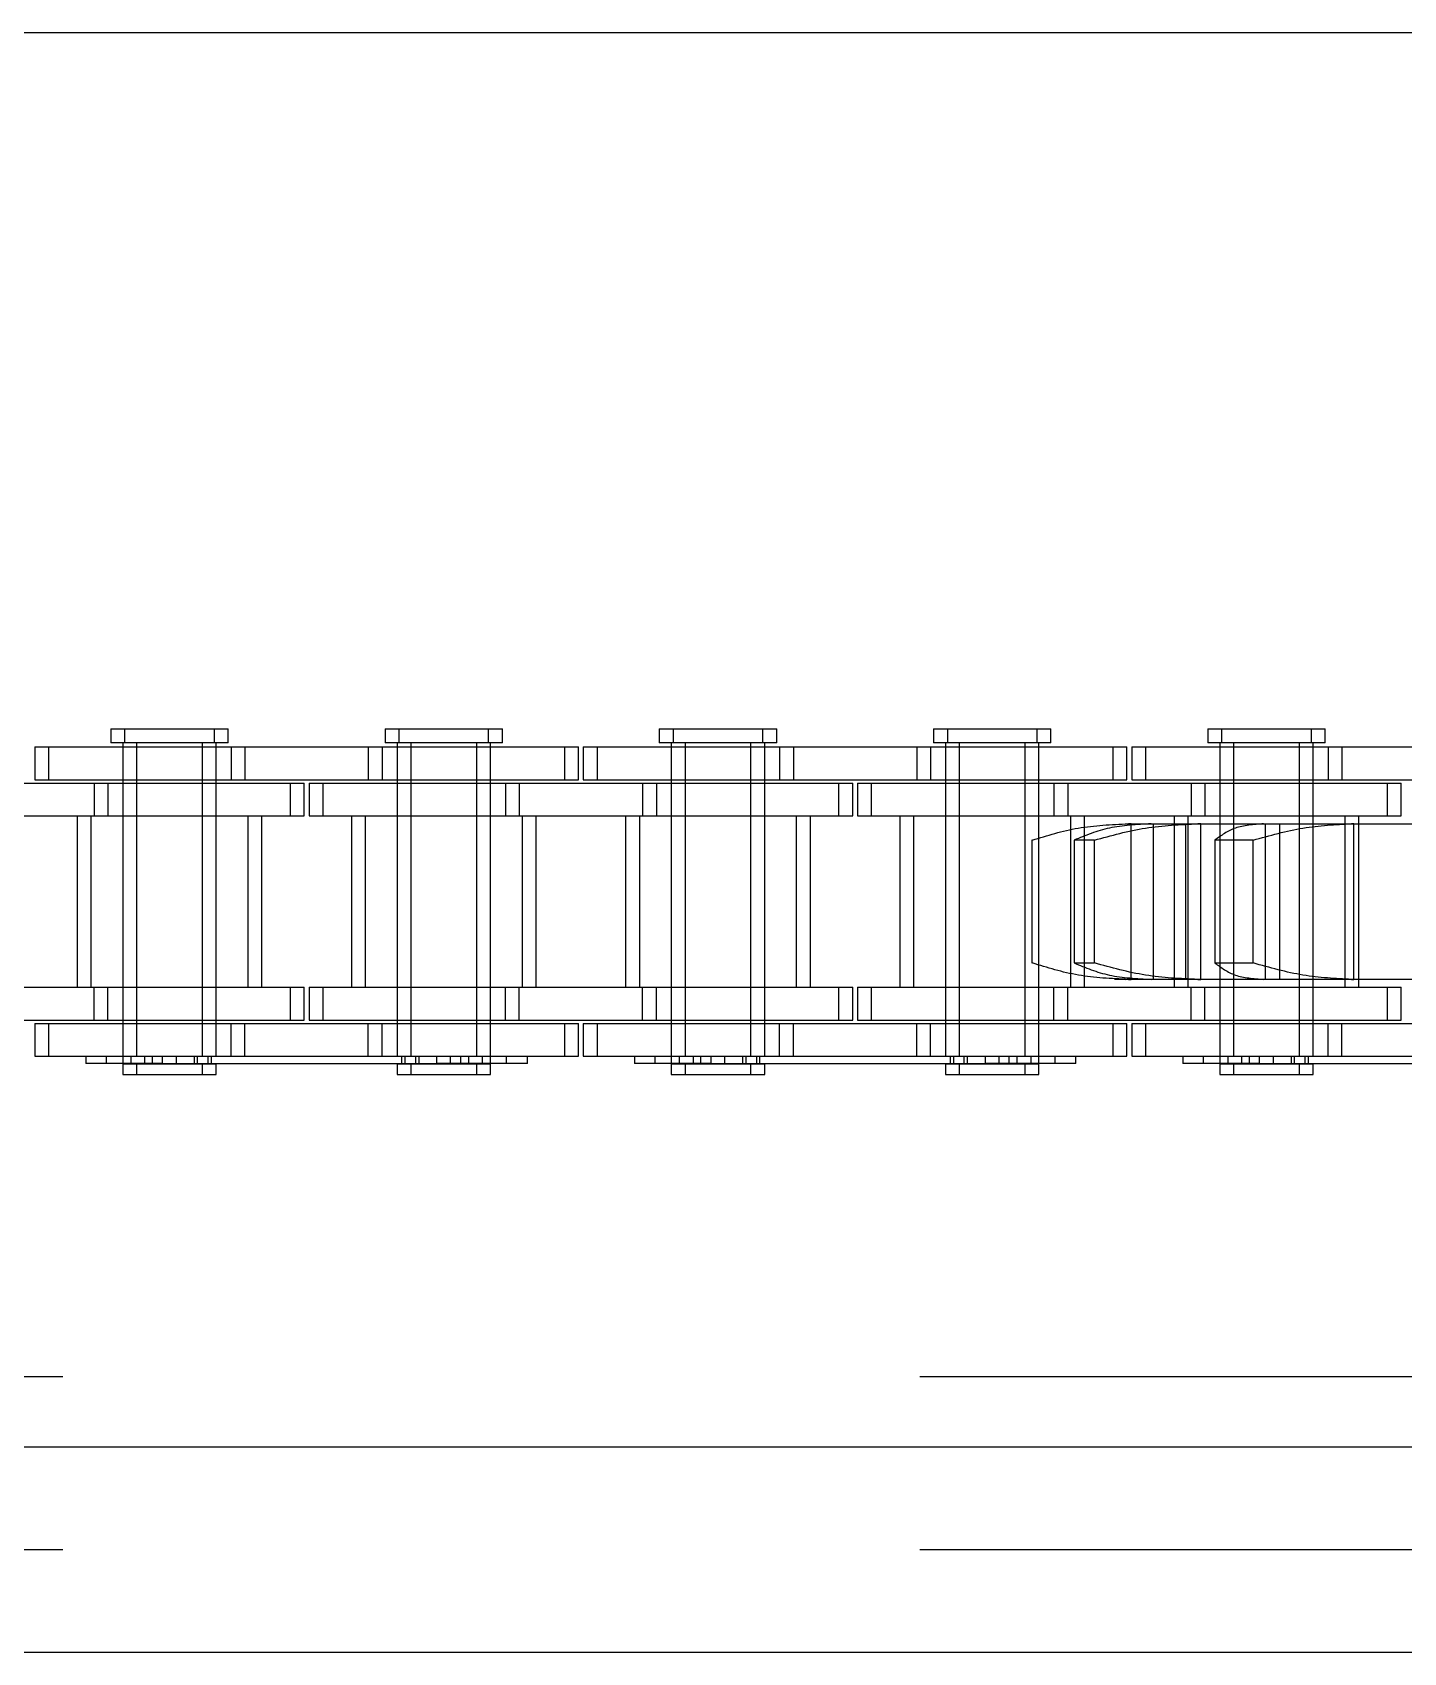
# Model space of a CAD drawing. Header units: metres. Extents: x 0 to 21025, y 0 to 14850.
# Drawn here: x 3013.5 to 3077, y 9046.6 to 9121.6 of the extents above; entities that cross this region are included whole.
import ezdxf

# ---------------------------------------------------------------- set-up
doc = ezdxf.new("R2010")
doc.units = ezdxf.units.M
doc.header["$LTSCALE"] = 25
doc.linetypes.add('HIDDEN2', pattern=[4.7625, 3.175, -1.5875])
doc.layers.add('SL4', color=4, linetype='Continuous')
doc.layers.add('ST1', color=7, linetype='HIDDEN2')

msp = doc.modelspace()

# ---------------------------------------------------------------- linework, layer by layer
at = {"layer": 'SL4'}
for p, q in [((2880.564, 9121.619), (4205.539, 9121.619)), ((2880.564, 9056.144), (4205.539, 9056.144)), ((4205.539, 9046.619), (2880.564, 9046.619))]:
    msp.add_line(p, q, dxfattribs=at)
at = {"layer": 'ST1'}
for p, q in [((3017.132, 9089.384), (3021.929, 9089.384)), ((3017.132, 9089.384), (3017.132, 9088.725)), ((3017.771, 9089.384), (3017.771, 9088.725)), ((3021.929, 9089.384), (3022.568, 9089.384)), ((3021.929, 9088.725), (3021.929, 9089.384)), ((3022.568, 9088.725), (3022.568, 9089.384)), ((3029.832, 9089.384), (3034.629, 9089.384)), ((3029.832, 9089.384), (3029.832, 9088.725)), ((3030.471, 9089.384), (3030.471, 9088.725)), ((3034.629, 9089.384), (3035.268, 9089.384)), ((3034.629, 9088.725), (3034.629, 9089.384)), ((3035.268, 9088.725), (3035.268, 9089.384)), ((3042.532, 9089.384), (3047.329, 9089.384)), ((3042.532, 9089.384), (3042.532, 9088.725)), ((3043.171, 9089.384), (3043.171, 9088.725)), ((3047.329, 9089.384), (3047.968, 9089.384)), ((3047.329, 9088.725), (3047.329, 9089.384)), ((3047.968, 9088.725), (3047.968, 9089.384)), ((3055.232, 9089.384), (3060.029, 9089.384)), ((3055.232, 9089.384), (3055.232, 9088.725)), ((3055.871, 9089.384), (3055.871, 9088.725)), ((3060.029, 9089.384), (3060.668, 9089.384)), ((3060.029, 9088.725), (3060.029, 9089.384)), ((3060.668, 9088.725), (3060.668, 9089.384)), ((3067.932, 9089.384), (3072.729, 9089.384)), ((3067.932, 9089.384), (3067.932, 9088.725)), ((3068.571, 9089.384), (3068.571, 9088.725)), ((3072.729, 9089.384), (3073.368, 9089.384)), ((3072.729, 9088.725), (3072.729, 9089.384)), ((3073.368, 9088.725), (3073.368, 9089.384)), ((3013.61, 9088.541), (3022.705, 9088.541)), ((3013.61, 9088.541), (3013.61, 9087.021)), ((3014.249, 9088.541), (3014.249, 9087.021)), ((3021.929, 9088.725), (3017.132, 9088.725)), ((3017.685, 9088.725), (3017.685, 9074.227)), ((3017.685, 9088.541), (3017.685, 9087.021)), ((3018.324, 9088.725), (3018.324, 9074.227)), ((3018.324, 9088.541), (3018.324, 9087.021)), ((3021.375, 9074.227), (3021.375, 9088.725)), ((3021.375, 9087.021), (3021.375, 9088.541)), ((3022.568, 9088.725), (3021.929, 9088.725)), ((3022.014, 9074.227), (3022.014, 9088.725)), ((3022.014, 9087.021), (3022.014, 9088.541)), ((3022.705, 9088.541), (3022.705, 9087.021)), ((3022.705, 9088.541), (3029.055, 9088.541)), ((3023.344, 9088.541), (3023.344, 9087.021)), ((3029.055, 9088.541), (3029.055, 9087.021)), ((3029.055, 9088.541), (3038.15, 9088.541)), ((3029.694, 9088.541), (3029.694, 9087.021)), ((3034.629, 9088.725), (3029.832, 9088.725)), ((3030.385, 9088.725), (3030.385, 9074.227)), ((3030.385, 9088.541), (3030.385, 9087.021)), ((3031.024, 9088.725), (3031.024, 9074.227)), ((3031.024, 9088.541), (3031.024, 9087.021)), ((3034.075, 9074.227), (3034.075, 9088.725)), ((3034.075, 9087.021), (3034.075, 9088.541)), ((3035.268, 9088.725), (3034.629, 9088.725)), ((3034.714, 9074.227), (3034.714, 9088.725)), ((3034.714, 9087.021), (3034.714, 9088.541)), ((3038.15, 9088.541), (3038.789, 9088.541)), ((3038.15, 9087.021), (3038.15, 9088.541)), ((3038.789, 9087.021), (3038.789, 9088.541)), ((3039.01, 9088.541), (3048.105, 9088.541)), ((3039.01, 9088.541), (3039.01, 9087.021)), ((3039.649, 9088.541), (3039.649, 9087.021)), ((3047.329, 9088.725), (3042.532, 9088.725)), ((3043.085, 9088.725), (3043.085, 9074.227)), ((3043.085, 9088.541), (3043.085, 9087.021)), ((3043.724, 9088.725), (3043.724, 9074.227)), ((3043.724, 9088.541), (3043.724, 9087.021)), ((3046.775, 9074.227), (3046.775, 9088.725)), ((3046.775, 9087.021), (3046.775, 9088.541)), ((3047.968, 9088.725), (3047.329, 9088.725)), ((3047.414, 9074.227), (3047.414, 9088.725)), ((3047.414, 9087.021), (3047.414, 9088.541)), ((3048.105, 9088.541), (3048.105, 9087.021)), ((3048.105, 9088.541), (3054.455, 9088.541)), ((3048.744, 9088.541), (3048.744, 9087.021)), ((3054.455, 9088.541), (3054.455, 9087.021)), ((3054.455, 9088.541), (3063.55, 9088.541)), ((3055.094, 9088.541), (3055.094, 9087.021)), ((3060.029, 9088.725), (3055.232, 9088.725)), ((3055.785, 9088.725), (3055.785, 9074.227)), ((3055.785, 9088.541), (3055.785, 9087.021)), ((3056.424, 9088.725), (3056.424, 9074.227)), ((3056.424, 9088.541), (3056.424, 9087.021)), ((3059.475, 9074.227), (3059.475, 9088.725)), ((3059.475, 9087.021), (3059.475, 9088.541)), ((3060.668, 9088.725), (3060.029, 9088.725)), ((3060.114, 9074.227), (3060.114, 9088.725)), ((3060.114, 9087.021), (3060.114, 9088.541)), ((3063.55, 9088.541), (3064.189, 9088.541)), ((3063.55, 9087.021), (3063.55, 9088.541)), ((3064.189, 9087.021), (3064.189, 9088.541)), ((3064.41, 9088.541), (3073.505, 9088.541)), ((3064.41, 9088.541), (3064.41, 9087.021)), ((3065.049, 9088.541), (3065.049, 9087.021)), ((3072.729, 9088.725), (3067.932, 9088.725)), ((3068.485, 9088.725), (3068.485, 9074.227)), ((3068.485, 9088.541), (3068.485, 9087.021)), ((3069.124, 9088.725), (3069.124, 9074.227)), ((3069.124, 9088.541), (3069.124, 9087.021)), ((3072.175, 9074.227), (3072.175, 9088.725)), ((3072.175, 9087.021), (3072.175, 9088.541)), ((3073.368, 9088.725), (3072.729, 9088.725)), ((3072.814, 9074.227), (3072.814, 9088.725)), ((3072.814, 9087.021), (3072.814, 9088.541)), ((3073.505, 9088.541), (3073.505, 9087.021)), ((3073.505, 9088.541), (3079.855, 9088.541)), ((3074.144, 9088.541), (3074.144, 9087.021)), ((3013.61, 9087.021), (3022.705, 9087.021)), ((3022.705, 9087.021), (3029.055, 9087.021)), ((3029.055, 9087.021), (3038.15, 9087.021)), ((3038.15, 9087.021), (3038.789, 9087.021)), ((3039.01, 9087.021), (3048.105, 9087.021)), ((3048.105, 9087.021), (3054.455, 9087.021)), ((3054.455, 9087.021), (3063.55, 9087.021)), ((3063.55, 9087.021), (3064.189, 9087.021)), ((3064.41, 9087.021), (3073.505, 9087.021)), ((3073.505, 9087.021), (3079.855, 9087.021)), ((3010.005, 9086.869), (3016.355, 9086.869)), ((3016.355, 9086.869), (3016.355, 9085.349)), ((3016.355, 9086.869), (3025.45, 9086.869)), ((3016.994, 9086.869), (3016.994, 9085.349)), ((3017.685, 9086.869), (3017.685, 9085.349)), ((3018.324, 9086.869), (3018.324, 9085.349)), ((3021.375, 9085.349), (3021.375, 9086.869)), ((3022.014, 9085.349), (3022.014, 9086.869)), ((3025.45, 9086.869), (3026.089, 9086.869)), ((3025.45, 9085.349), (3025.45, 9086.869)), ((3026.089, 9085.349), (3026.089, 9086.869)), ((3026.31, 9086.869), (3035.405, 9086.869)), ((3026.31, 9086.869), (3026.31, 9085.349)), ((3026.949, 9086.869), (3026.949, 9085.349)), ((3030.385, 9086.869), (3030.385, 9085.349)), ((3031.024, 9086.869), (3031.024, 9085.349)), ((3034.075, 9085.349), (3034.075, 9086.869)), ((3034.714, 9085.349), (3034.714, 9086.869)), ((3035.405, 9086.869), (3035.405, 9085.349)), ((3035.405, 9086.869), (3041.755, 9086.869)), ((3036.044, 9086.869), (3036.044, 9085.349)), ((3041.755, 9086.869), (3041.755, 9085.349)), ((3041.755, 9086.869), (3050.85, 9086.869)), ((3042.394, 9086.869), (3042.394, 9085.349)), ((3043.085, 9086.869), (3043.085, 9085.349)), ((3043.724, 9086.869), (3043.724, 9085.349)), ((3046.775, 9085.349), (3046.775, 9086.869)), ((3047.414, 9085.349), (3047.414, 9086.869)), ((3050.85, 9086.869), (3051.489, 9086.869)), ((3050.85, 9085.349), (3050.85, 9086.869)), ((3051.489, 9085.349), (3051.489, 9086.869)), ((3051.71, 9086.869), (3060.805, 9086.869)), ((3051.71, 9086.869), (3051.71, 9085.349)), ((3052.349, 9086.869), (3052.349, 9085.349)), ((3055.785, 9086.869), (3055.785, 9085.349)), ((3056.424, 9086.869), (3056.424, 9085.349)), ((3059.475, 9085.349), (3059.475, 9086.869)), ((3060.114, 9085.349), (3060.114, 9086.869)), ((3060.805, 9086.869), (3060.805, 9085.349)), ((3060.805, 9086.869), (3067.155, 9086.869)), ((3061.444, 9086.869), (3061.444, 9085.349)), ((3067.155, 9086.869), (3067.155, 9085.349)), ((3067.155, 9086.869), (3076.25, 9086.869)), ((3067.794, 9086.869), (3067.794, 9085.349)), ((3068.485, 9086.869), (3068.485, 9085.349)), ((3069.124, 9086.869), (3069.124, 9085.349)), ((3072.175, 9085.349), (3072.175, 9086.869)), ((3072.814, 9085.349), (3072.814, 9086.869)), ((3076.25, 9086.869), (3076.889, 9086.869)), ((3076.25, 9085.349), (3076.25, 9086.869)), ((3076.889, 9085.349), (3076.889, 9086.869)), ((3010.005, 9085.349), (3016.355, 9085.349)), ((3015.57, 9085.349), (3015.57, 9077.419)), ((3016.209, 9085.349), (3016.209, 9077.419)), ((3016.355, 9085.349), (3025.45, 9085.349)), ((3017.685, 9085.349), (3017.685, 9077.419)), ((3018.324, 9085.349), (3018.324, 9077.419)), ((3021.375, 9077.419), (3021.375, 9085.349)), ((3022.014, 9077.419), (3022.014, 9085.349)), ((3023.49, 9077.419), (3023.49, 9085.349)), ((3024.129, 9077.419), (3024.129, 9085.349)), ((3025.45, 9085.349), (3026.089, 9085.349)), ((3026.31, 9085.349), (3035.405, 9085.349)), ((3028.27, 9085.349), (3028.27, 9077.419)), ((3028.909, 9085.349), (3028.909, 9077.419)), ((3030.385, 9085.349), (3030.385, 9077.419)), ((3031.024, 9085.349), (3031.024, 9077.419)), ((3034.075, 9077.419), (3034.075, 9085.349)), ((3034.714, 9077.419), (3034.714, 9085.349)), ((3035.405, 9085.349), (3041.755, 9085.349)), ((3036.19, 9077.419), (3036.19, 9085.349)), ((3036.829, 9077.419), (3036.829, 9085.349)), ((3040.97, 9085.349), (3040.97, 9077.419)), ((3041.609, 9085.349), (3041.609, 9077.419)), ((3041.755, 9085.349), (3050.85, 9085.349)), ((3043.085, 9085.349), (3043.085, 9077.419)), ((3043.724, 9085.349), (3043.724, 9077.419)), ((3046.775, 9077.419), (3046.775, 9085.349)), ((3047.414, 9077.419), (3047.414, 9085.349)), ((3048.89, 9077.419), (3048.89, 9085.349)), ((3049.529, 9077.419), (3049.529, 9085.349)), ((3050.85, 9085.349), (3051.489, 9085.349)), ((3051.71, 9085.349), (3060.805, 9085.349)), ((3053.67, 9085.349), (3053.67, 9077.419)), ((3054.309, 9085.349), (3054.309, 9077.419)), ((3055.785, 9085.349), (3055.785, 9077.419)), ((3056.424, 9085.349), (3056.424, 9077.419)), ((3059.475, 9077.419), (3059.475, 9085.349)), ((3060.114, 9077.419), (3060.114, 9085.349)), ((3060.805, 9085.349), (3067.155, 9085.349)), ((3061.59, 9077.419), (3061.59, 9085.349)), ((3062.229, 9077.419), (3062.229, 9085.349)), ((3064.114, 9084.989), (3064.255, 9084.989)), ((3064.255, 9084.989), (3064.381, 9084.989)), ((3064.381, 9084.989), (3064.255, 9084.989)), ((3064.381, 9077.779), (3064.381, 9084.989)), ((3064.381, 9084.989), (3065.312, 9084.989)), ((3065.312, 9084.989), (3067.476, 9084.989)), ((3065.421, 9077.779), (3065.421, 9084.989)), ((3066.37, 9085.349), (3066.37, 9077.419)), ((3066.919, 9077.779), (3066.919, 9084.989)), ((3067.009, 9085.349), (3067.009, 9077.419)), ((3067.155, 9085.349), (3076.25, 9085.349)), ((3067.476, 9084.989), (3067.605, 9084.989)), ((3067.605, 9084.989), (3067.476, 9084.989)), ((3067.605, 9077.779), (3067.605, 9084.989)), ((3067.605, 9084.989), (3070.518, 9084.989)), ((3068.485, 9085.349), (3068.485, 9077.419)), ((3069.124, 9085.349), (3069.124, 9077.419)), ((3070.518, 9084.989), (3074.587, 9084.989)), ((3070.597, 9077.779), (3070.597, 9084.989)), ((3071.266, 9077.779), (3071.266, 9084.989)), ((3072.175, 9077.419), (3072.175, 9085.349)), ((3072.814, 9077.419), (3072.814, 9085.349)), ((3074.29, 9077.419), (3074.29, 9085.349)), ((3074.587, 9084.989), (3074.702, 9084.989)), ((3074.702, 9084.989), (3074.587, 9084.989)), ((3074.702, 9077.779), (3074.702, 9084.989)), ((3074.702, 9084.989), (3079.248, 9084.989)), ((3074.929, 9077.419), (3074.929, 9085.349)), ((3076.25, 9085.349), (3076.889, 9085.349)), ((3059.805, 9084.227), (3059.782, 9084.227)), ((3059.782, 9084.227), (3059.782, 9078.541)), ((3059.805, 9078.541), (3059.805, 9084.227)), ((3062.682, 9084.227), (3061.743, 9084.227)), ((3061.743, 9084.227), (3061.743, 9078.541)), ((3062.682, 9078.541), (3062.682, 9084.227)), ((3070.026, 9084.227), (3068.262, 9084.227)), ((3068.262, 9084.227), (3068.262, 9078.541)), ((3070.026, 9078.541), (3070.026, 9084.227)), ((3059.782, 9078.541), (3059.805, 9078.541)), ((3061.743, 9078.541), (3062.682, 9078.541)), ((3068.262, 9078.541), (3070.026, 9078.541)), ((3010.005, 9077.419), (3016.355, 9077.419)), ((3016.355, 9075.899), (3016.355, 9077.419)), ((3016.355, 9077.419), (3025.45, 9077.419)), ((3016.994, 9075.899), (3016.994, 9077.419)), ((3017.685, 9077.419), (3017.685, 9075.899)), ((3018.324, 9077.419), (3018.324, 9075.899)), ((3021.375, 9075.899), (3021.375, 9077.419)), ((3022.014, 9075.899), (3022.014, 9077.419)), ((3025.45, 9077.419), (3026.089, 9077.419)), ((3025.45, 9075.899), (3025.45, 9077.419)), ((3026.089, 9075.899), (3026.089, 9077.419)), ((3026.31, 9077.419), (3035.405, 9077.419)), ((3026.31, 9077.419), (3026.31, 9075.899)), ((3026.949, 9077.419), (3026.949, 9075.899)), ((3030.385, 9077.419), (3030.385, 9075.899)), ((3031.024, 9077.419), (3031.024, 9075.899)), ((3034.075, 9075.899), (3034.075, 9077.419)), ((3034.714, 9075.899), (3034.714, 9077.419)), ((3035.405, 9075.899), (3035.405, 9077.419)), ((3035.405, 9077.419), (3041.755, 9077.419)), ((3036.044, 9075.899), (3036.044, 9077.419)), ((3041.755, 9075.899), (3041.755, 9077.419)), ((3041.755, 9077.419), (3050.85, 9077.419)), ((3042.394, 9075.899), (3042.394, 9077.419)), ((3043.085, 9077.419), (3043.085, 9075.899)), ((3043.724, 9077.419), (3043.724, 9075.899)), ((3046.775, 9075.899), (3046.775, 9077.419)), ((3047.414, 9075.899), (3047.414, 9077.419)), ((3050.85, 9077.419), (3051.489, 9077.419)), ((3050.85, 9075.899), (3050.85, 9077.419)), ((3051.489, 9075.899), (3051.489, 9077.419)), ((3051.71, 9077.419), (3060.805, 9077.419)), ((3051.71, 9077.419), (3051.71, 9075.899)), ((3052.349, 9077.419), (3052.349, 9075.899)), ((3055.785, 9077.419), (3055.785, 9075.899)), ((3056.424, 9077.419), (3056.424, 9075.899)), ((3059.475, 9075.899), (3059.475, 9077.419)), ((3060.114, 9075.899), (3060.114, 9077.419)), ((3060.805, 9075.899), (3060.805, 9077.419)), ((3060.805, 9077.419), (3067.155, 9077.419)), ((3061.444, 9075.899), (3061.444, 9077.419)), ((3063.618, 9077.788), (3064.114, 9077.779)), ((3064.255, 9077.779), (3064.114, 9077.779)), ((3064.381, 9077.779), (3064.255, 9077.779)), ((3064.255, 9077.779), (3064.381, 9077.779)), ((3065.312, 9077.779), (3064.381, 9077.779)), ((3067.476, 9077.779), (3065.312, 9077.779)), ((3067.155, 9075.899), (3067.155, 9077.419)), ((3067.155, 9077.419), (3076.25, 9077.419)), ((3067.605, 9077.779), (3067.476, 9077.779)), ((3067.476, 9077.779), (3067.605, 9077.779)), ((3070.518, 9077.779), (3067.605, 9077.779)), ((3067.794, 9075.899), (3067.794, 9077.419)), ((3068.485, 9077.419), (3068.485, 9075.899)), ((3069.124, 9077.419), (3069.124, 9075.899)), ((3074.587, 9077.779), (3070.518, 9077.779)), ((3072.175, 9075.899), (3072.175, 9077.419)), ((3072.814, 9075.899), (3072.814, 9077.419)), ((3074.702, 9077.779), (3074.587, 9077.779)), ((3074.587, 9077.779), (3074.702, 9077.779)), ((3079.248, 9077.779), (3074.702, 9077.779)), ((3076.25, 9077.419), (3076.889, 9077.419)), ((3076.25, 9075.899), (3076.25, 9077.419)), ((3076.889, 9075.899), (3076.889, 9077.419)), ((3010.005, 9075.899), (3016.355, 9075.899)), ((3016.355, 9075.899), (3025.45, 9075.899)), ((3025.45, 9075.899), (3026.089, 9075.899)), ((3026.31, 9075.899), (3035.405, 9075.899)), ((3035.405, 9075.899), (3041.755, 9075.899)), ((3041.755, 9075.899), (3050.85, 9075.899)), ((3050.85, 9075.899), (3051.489, 9075.899)), ((3051.71, 9075.899), (3060.805, 9075.899)), ((3060.805, 9075.899), (3067.155, 9075.899)), ((3067.155, 9075.899), (3076.25, 9075.899)), ((3076.25, 9075.899), (3076.889, 9075.899)), ((3013.61, 9075.747), (3022.705, 9075.747)), ((3013.61, 9075.747), (3013.61, 9074.227)), ((3014.249, 9075.747), (3014.249, 9074.227)), ((3017.685, 9075.747), (3017.685, 9073.894)), ((3018.324, 9075.747), (3018.324, 9074.227)), ((3021.375, 9074.227), (3021.375, 9075.747)), ((3022.014, 9074.227), (3022.014, 9075.747)), ((3022.705, 9074.227), (3022.705, 9075.747)), ((3022.705, 9075.747), (3029.055, 9075.747)), ((3023.344, 9074.227), (3023.344, 9075.747)), ((3029.055, 9074.227), (3029.055, 9075.747)), ((3029.055, 9075.747), (3038.15, 9075.747)), ((3029.694, 9074.227), (3029.694, 9075.747)), ((3030.385, 9075.747), (3030.385, 9074.227)), ((3031.024, 9075.747), (3031.024, 9074.227)), ((3034.075, 9074.227), (3034.075, 9075.747)), ((3034.714, 9073.894), (3034.714, 9075.747)), ((3038.15, 9075.747), (3038.789, 9075.747)), ((3038.15, 9074.227), (3038.15, 9075.747)), ((3038.789, 9074.227), (3038.789, 9075.747)), ((3039.01, 9075.747), (3048.105, 9075.747)), ((3039.01, 9075.747), (3039.01, 9074.227)), ((3039.649, 9075.747), (3039.649, 9074.227)), ((3043.085, 9075.747), (3043.085, 9073.894)), ((3043.724, 9075.747), (3043.724, 9074.227)), ((3046.775, 9074.227), (3046.775, 9075.747)), ((3047.414, 9074.227), (3047.414, 9075.747)), ((3048.105, 9074.227), (3048.105, 9075.747)), ((3048.105, 9075.747), (3054.455, 9075.747)), ((3048.744, 9074.227), (3048.744, 9075.747)), ((3054.455, 9074.227), (3054.455, 9075.747)), ((3054.455, 9075.747), (3063.55, 9075.747)), ((3055.094, 9074.227), (3055.094, 9075.747)), ((3055.785, 9075.747), (3055.785, 9074.227)), ((3056.424, 9075.747), (3056.424, 9074.227)), ((3059.475, 9074.227), (3059.475, 9075.747)), ((3060.114, 9073.894), (3060.114, 9075.747)), ((3063.55, 9075.747), (3064.189, 9075.747)), ((3063.55, 9074.227), (3063.55, 9075.747)), ((3064.189, 9074.227), (3064.189, 9075.747)), ((3064.41, 9075.747), (3073.505, 9075.747)), ((3064.41, 9075.747), (3064.41, 9074.227)), ((3065.049, 9075.747), (3065.049, 9074.227)), ((3068.485, 9075.747), (3068.485, 9073.894)), ((3069.124, 9075.747), (3069.124, 9074.227)), ((3072.175, 9074.227), (3072.175, 9075.747)), ((3072.814, 9074.227), (3072.814, 9075.747)), ((3073.505, 9074.227), (3073.505, 9075.747)), ((3073.505, 9075.747), (3079.855, 9075.747)), ((3074.144, 9074.227), (3074.144, 9075.747)), ((3013.61, 9074.227), (3022.705, 9074.227)), ((3015.978, 9074.227), (3015.978, 9073.894)), ((3019.53, 9073.894), (3015.978, 9073.894)), ((3016.938, 9073.894), (3016.938, 9074.227)), ((3021.375, 9073.858), (3017.685, 9073.858)), ((3017.685, 9073.858), (3017.685, 9073.384)), ((3018.054, 9074.227), (3018.054, 9073.858)), ((3018.324, 9073.858), (3018.324, 9073.384)), ((3018.693, 9074.227), (3018.693, 9073.858)), ((3019.062, 9073.894), (3019.062, 9074.227)), ((3019.53, 9073.894), (3019.53, 9074.227)), ((3019.53, 9073.894), (3032.23, 9073.894)), ((3020.169, 9073.894), (3020.169, 9074.227)), ((3021.006, 9073.858), (3021.006, 9074.227)), ((3021.149, 9073.894), (3021.149, 9074.227)), ((3022.014, 9073.858), (3021.375, 9073.858)), ((3021.375, 9073.384), (3021.375, 9073.858)), ((3021.645, 9073.858), (3021.645, 9074.227)), ((3021.788, 9073.894), (3021.788, 9074.227)), ((3022.014, 9073.384), (3022.014, 9073.858)), ((3022.705, 9074.227), (3029.055, 9074.227)), ((3029.055, 9074.227), (3038.15, 9074.227)), ((3034.075, 9073.858), (3030.385, 9073.858)), ((3030.385, 9073.858), (3030.385, 9073.384)), ((3030.611, 9073.894), (3030.611, 9074.227)), ((3030.754, 9074.227), (3030.754, 9073.858)), ((3031.024, 9073.858), (3031.024, 9073.384)), ((3031.25, 9073.894), (3031.25, 9074.227)), ((3031.393, 9074.227), (3031.393, 9073.858)), ((3032.23, 9073.894), (3032.23, 9074.227)), ((3035.461, 9073.894), (3032.23, 9073.894)), ((3032.869, 9073.894), (3032.869, 9074.227)), ((3033.337, 9073.894), (3033.337, 9074.227)), ((3033.706, 9073.858), (3033.706, 9074.227)), ((3034.714, 9073.858), (3034.075, 9073.858)), ((3034.075, 9073.384), (3034.075, 9073.858)), ((3034.345, 9073.858), (3034.345, 9074.227)), ((3034.714, 9073.384), (3034.714, 9073.858)), ((3035.461, 9073.894), (3035.461, 9074.227)), ((3036.421, 9073.894), (3035.461, 9073.894)), ((3036.421, 9073.894), (3036.421, 9074.227)), ((3038.15, 9074.227), (3038.789, 9074.227)), ((3039.01, 9074.227), (3048.105, 9074.227)), ((3041.378, 9074.227), (3041.378, 9073.894)), ((3044.93, 9073.894), (3041.378, 9073.894)), ((3042.338, 9073.894), (3042.338, 9074.227)), ((3046.775, 9073.858), (3043.085, 9073.858)), ((3043.085, 9073.858), (3043.085, 9073.384)), ((3043.454, 9074.227), (3043.454, 9073.858)), ((3043.724, 9073.858), (3043.724, 9073.384)), ((3044.093, 9074.227), (3044.093, 9073.858)), ((3044.462, 9073.894), (3044.462, 9074.227)), ((3044.93, 9073.894), (3044.93, 9074.227)), ((3044.93, 9073.894), (3057.63, 9073.894)), ((3045.569, 9073.894), (3045.569, 9074.227)), ((3046.406, 9073.858), (3046.406, 9074.227)), ((3046.549, 9073.894), (3046.549, 9074.227)), ((3047.414, 9073.858), (3046.775, 9073.858)), ((3046.775, 9073.384), (3046.775, 9073.858)), ((3047.045, 9073.858), (3047.045, 9074.227)), ((3047.188, 9073.894), (3047.188, 9074.227)), ((3047.414, 9073.384), (3047.414, 9073.858)), ((3048.105, 9074.227), (3054.455, 9074.227)), ((3054.455, 9074.227), (3063.55, 9074.227)), ((3059.475, 9073.858), (3055.785, 9073.858)), ((3055.785, 9073.858), (3055.785, 9073.384)), ((3056.011, 9073.894), (3056.011, 9074.227)), ((3056.154, 9074.227), (3056.154, 9073.858)), ((3056.424, 9073.858), (3056.424, 9073.384)), ((3056.65, 9073.894), (3056.65, 9074.227)), ((3056.793, 9074.227), (3056.793, 9073.858)), ((3057.63, 9073.894), (3057.63, 9074.227)), ((3060.861, 9073.894), (3057.63, 9073.894)), ((3058.269, 9073.894), (3058.269, 9074.227)), ((3058.737, 9073.894), (3058.737, 9074.227)), ((3059.106, 9073.858), (3059.106, 9074.227)), ((3060.114, 9073.858), (3059.475, 9073.858)), ((3059.475, 9073.384), (3059.475, 9073.858)), ((3059.745, 9073.858), (3059.745, 9074.227)), ((3060.114, 9073.384), (3060.114, 9073.858)), ((3060.861, 9073.894), (3060.861, 9074.227)), ((3061.821, 9073.894), (3060.861, 9073.894)), ((3061.821, 9073.894), (3061.821, 9074.227)), ((3063.55, 9074.227), (3064.189, 9074.227)), ((3064.41, 9074.227), (3073.505, 9074.227)), ((3066.778, 9074.227), (3066.778, 9073.894)), ((3070.33, 9073.894), (3066.778, 9073.894)), ((3067.738, 9073.894), (3067.738, 9074.227)), ((3072.175, 9073.858), (3068.485, 9073.858)), ((3068.485, 9073.858), (3068.485, 9073.384)), ((3068.854, 9074.227), (3068.854, 9073.858)), ((3069.124, 9073.858), (3069.124, 9073.384)), ((3069.493, 9074.227), (3069.493, 9073.858)), ((3069.862, 9073.894), (3069.862, 9074.227)), ((3070.33, 9073.894), (3070.33, 9074.227)), ((3070.33, 9073.894), (3083.03, 9073.894)), ((3070.969, 9073.894), (3070.969, 9074.227)), ((3071.806, 9073.858), (3071.806, 9074.227)), ((3071.949, 9073.894), (3071.949, 9074.227)), ((3072.814, 9073.858), (3072.175, 9073.858)), ((3072.175, 9073.384), (3072.175, 9073.858)), ((3072.445, 9073.858), (3072.445, 9074.227)), ((3072.588, 9073.894), (3072.588, 9074.227)), ((3072.814, 9073.384), (3072.814, 9073.858)), ((3073.505, 9074.227), (3079.855, 9074.227)), ((3017.685, 9073.384), (3021.375, 9073.384)), ((3021.375, 9073.384), (3022.014, 9073.384)), ((3030.385, 9073.384), (3034.075, 9073.384)), ((3034.075, 9073.384), (3034.714, 9073.384)), ((3043.085, 9073.384), (3046.775, 9073.384)), ((3046.775, 9073.384), (3047.414, 9073.384)), ((3055.785, 9073.384), (3059.475, 9073.384)), ((3059.475, 9073.384), (3060.114, 9073.384)), ((3068.485, 9073.384), (3072.175, 9073.384)), ((3072.175, 9073.384), (3072.814, 9073.384)), ((4205.539, 9059.381), (2880.564, 9059.381)), ((2880.564, 9056.144), (4205.539, 9056.144)), ((4205.539, 9051.381), (2880.564, 9051.381))]:
    msp.add_line(p, q, dxfattribs=at)
for points, knots in [([(3059.805, 9084.227), (3060.499, 9084.443), (3061.886, 9084.875), (3063.465, 9084.951), (3064.255, 9084.989)], [0, 0, 0, 0, 0.500133, 1, 1, 1, 1]), ([(3065.312, 9084.989), (3064.644, 9084.951), (3063.308, 9084.875), (3062.265, 9084.443), (3061.743, 9084.227)], [0, 0, 0, 0, 0.499459, 1, 1, 1, 1]), ([(3062.682, 9084.227), (3063.464, 9084.443), (3065.027, 9084.875), (3066.66, 9084.951), (3067.476, 9084.989)], [0, 0, 0, 0, 0.500152, 1, 1, 1, 1]), ([(3070.518, 9084.989), (3070.053, 9084.951), (3069.122, 9084.875), (3068.549, 9084.443), (3068.262, 9084.227)], [0, 0, 0, 0, 0.49948, 1, 1, 1, 1]), ([(3070.026, 9084.227), (3070.802, 9084.443), (3072.354, 9084.875), (3073.843, 9084.951), (3074.587, 9084.989)], [0, 0, 0, 0, 0.5005288, 1, 1, 1, 1]), ([(3064.255, 9077.779), (3063.467, 9077.816), (3061.887, 9077.892), (3060.5, 9078.324), (3059.805, 9078.541)], [0, 0, 0, 0, 0.4990975, 1, 1, 1, 1]), ([(3061.743, 9078.541), (3062.265, 9078.324), (3063.308, 9077.892), (3064.644, 9077.816), (3065.312, 9077.779)], [0, 0, 0, 0, 0.500534, 1, 1, 1, 1]), ([(3067.476, 9077.779), (3066.661, 9077.816), (3065.028, 9077.892), (3063.465, 9078.324), (3062.682, 9078.541)], [0, 0, 0, 0, 0.499124, 1, 1, 1, 1]), ([(3068.262, 9078.541), (3068.549, 9078.324), (3069.122, 9077.892), (3070.053, 9077.816), (3070.518, 9077.779)], [0, 0, 0, 0, 0.500513, 1, 1, 1, 1]), ([(3074.587, 9077.779), (3073.843, 9077.816), (3072.354, 9077.892), (3070.802, 9078.324), (3070.026, 9078.541)], [0, 0, 0, 0, 0.499464, 1, 1, 1, 1])]:
    msp.add_open_spline(points, degree=3, knots=knots, dxfattribs=at)

doc.saveas('drawing.dxf')
